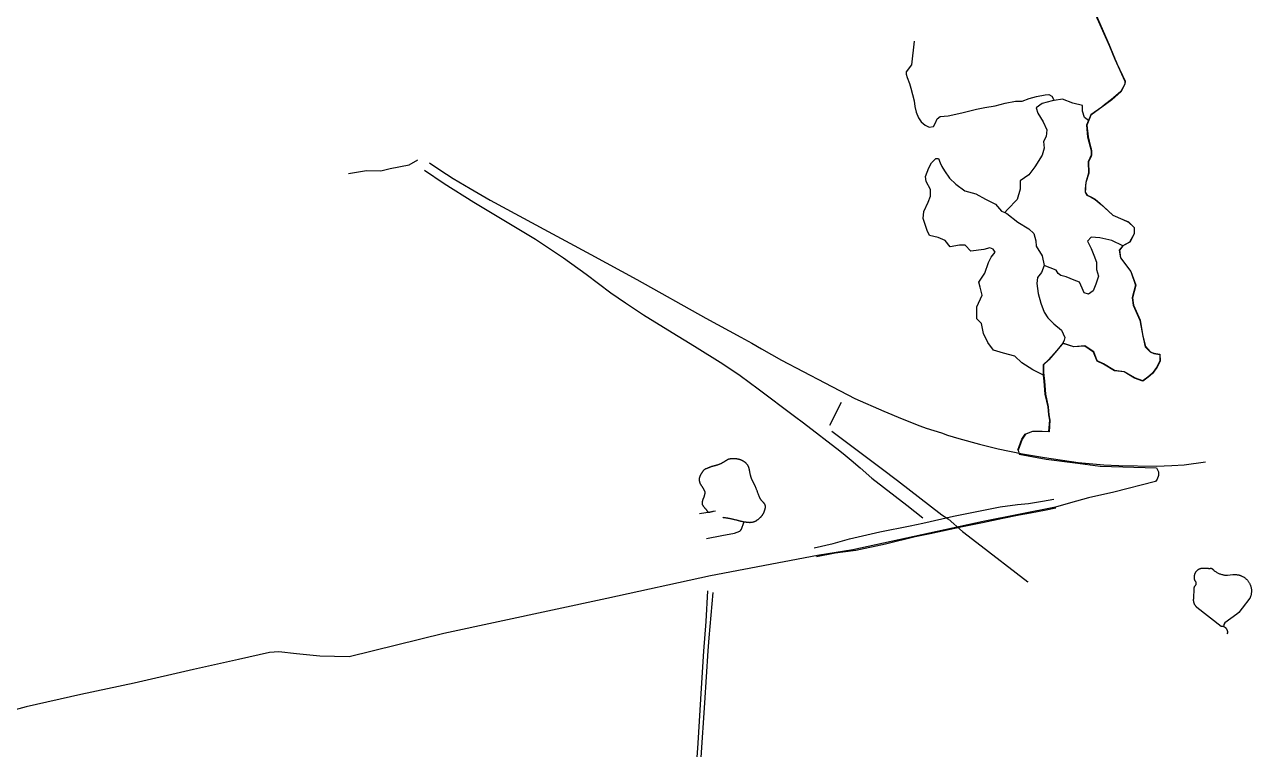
# Model space of a CAD drawing. Header units: inches. Extents: x 327545 to 344127, y 4677187 to 4689491.
# Drawn here: x 334894 to 337039, y 4680239 to 4681506 of the extents above; entities that cross this region are included whole.
import ezdxf

# ---------------------------------------------------------------- set-up
doc = ezdxf.new("R2010")
doc.units = ezdxf.units.IN
doc.header["$MEASUREMENT"] = 0
doc.layers.add('Trails', color=7, linetype='Continuous')

msp = doc.modelspace()

# ---------------------------------------------------------------- linework, layer by layer
at = {"layer": 'Trails'}
for p, q in [((336753.4896, 4681338.6987), (336753.4755, 4681338.7091)), ((336301.5093, 4680806.1896), (336321.8691, 4680846.4725))]:
    msp.add_line(p, q, dxfattribs=at)
for points in [[(336707.4339, 4681655.938), (336709.9837, 4681648.9988), (336790.3999, 4681468.4446), (336799.5763, 4681445.4655)], [(336761.0215, 4681535.8572), (336790.0728, 4681470.5579), (336797.2254, 4681452.3228), (336798.9187, 4681447.9572), (336799.9153, 4681446.0575), (336802.0673, 4681441.4484), (336803.4431, 4681438.3263), (336817.5663, 4681407.4131), (336817.4472, 4681402.095), (336810.5813, 4681389.0775), (336794.3067, 4681374.8111), (336776.798, 4681361.6408), (336757.8465, 4681347.9342), (336750.6074, 4681330.4399), (336753.0447, 4681309.9626), (336757.3839, 4681292.3281), (336758.1909, 4681288.7562), (336758.9714, 4681284.9727), (336759.0508, 4681281.0568), (336758.8391, 4681277.9744), (336757.5824, 4681274.72), (336753.7182, 4681266.2322), (336754.0153, 4681246.2306), (336749.0265, 4681230.1254), (336748.5503, 4681223.6061), (336748.1799, 4681218.8965), (336748.1402, 4681213.2714), (336751.1167, 4681208.284), (336757.9841, 4681205.1018), (336765.562, 4681201.1392), (336774.2356, 4681193.3493), (336780.048, 4681188.1613), (336796.3738, 4681173.3854), (336813.4884, 4681165.7543), (336823.5598, 4681161.1616), (336833.5611, 4681151.716), (336833.6008, 4681140.6961), (336825.7056, 4681125.8714), (336813.9708, 4681119.4987), (336807.6265, 4681111.8337), (336809.8418, 4681098.5866), (336827.9393, 4681074.917), (336836.1943, 4681050.6282), (336830.5432, 4681028.6166), (336832.6066, 4681015.7825), (336844.0048, 4680989.8744), (336848.7515, 4680961.8391), (336853.0483, 4680943.4876), (336861.6208, 4680934.3859), (336867.9073, 4680931.8035), (336878.6177, 4680930.1737), (336878.9352, 4680918.0028), (336872.8815, 4680906.6363), (336865.5578, 4680896.18), (336857.8531, 4680889.7665), (336848.4551, 4680883.1836), (336834.1041, 4680888.3271), (336815.9642, 4680899.0586), (336799.0944, 4680901.1965), (336779.7692, 4680912.9017), (336768.7201, 4680918.0663), (336762.6665, 4680933.7085), (336747.3841, 4680944.3766), (336727.9385, 4680942.7586), (336709.1425, 4680948.6853), (336698.1879, 4680936.6663), (336684.2716, 4680920.1103), (336674.8312, 4680911.5377), (336674.7466, 4680897.8852), (336676.5246, 4680883.2167), (336678.2601, 4680860.2753), (336683.4399, 4680838.2704), (336684.5229, 4680824.1092), (336686.211, 4680814.9446), (336684.7804, 4680794.4117), (336671.6438, 4680795.261), (336655.8481, 4680794.9435), (336643.477, 4680790.1858), (336637.8149, 4680781.5075), (336630.8299, 4680762.3516), (336632.5788, 4680755.6352), (336679.6752, 4680746.7966), (336730.4293, 4680740.2185), (336774.1717, 4680734.709), (336872.7778, 4680731.6131), (336875.8734, 4680724.5487), (336875.8734, 4680717.9606), (336873.741, 4680711.7878), (336870.7934, 4680707.7212), (336797.8792, 4680688.8736), (336753.7194, 4680679.2015), (336722.4985, 4680670.0998), (336696.2518, 4680662.6915), (336569.7357, 4680637.4925), (336341.5453, 4680588.2614), (336279.9502, 4680578.2072), (336092.9512, 4680542.5589), (335911.7244, 4680502.9309), (335627.0322, 4680441.812), (335461.4027, 4680401.3307), (335410.0999, 4680402.2038), (335369.1423, 4680406.5694), (335338.2654, 4680409.9032), (335322.311, 4680408.8713), (335267.7802, 4680396.6475), (335189.4899, 4680378.9204), (335085.4555, 4680355.2137), (334992.6395, 4680335.2112), (334897.0718, 4680313.727), (334851.6692, 4680301.8736)], [(336449.067, 4681477.3405), (336444.2533, 4681435.9421), (336434.8486, 4681423.5719)], [(336799.5763, 4681445.4655), (336816.9416, 4681407.3764), (336816.9416, 4681402.1988), (336810.0352, 4681389.2547), (336794.0641, 4681375.0163), (336781.6653, 4681365.9353), (336776.798, 4681361.6408), (336757.5776, 4681348.4093), (336753.4755, 4681338.7091)], [(336434.8486, 4681423.5719), (336434.8486, 4681419.366), (336436.8285, 4681413.6757), (336440.7884, 4681403.2847), (336443.0158, 4681394.873), (336446.2332, 4681383.7398), (336448.7082, 4681372.8539), (336449.9456, 4681363.2052), (336452.668, 4681352.8142), (336456.3804, 4681343.1654), (336461.3302, 4681336.4855), (336468.2601, 4681330.3004), (336475.4373, 4681327.0841), (336482.6146, 4681328.0737), (336486.0795, 4681334.2589), (336489.0494, 4681341.1862), (336494.2467, 4681345.3921), (336508.6013, 4681346.6291), (336532.3605, 4681351.8246), (336557.8522, 4681358.2571), (336572.7017, 4681360.9785), (336590.2736, 4681363.9474), (336608.0931, 4681368.8955), (336625.9125, 4681372.1117), (336637.5447, 4681372.1117), (336650.1667, 4681377.0598), (336662.7888, 4681380.5235), (336677.8859, 4681383.4924), (336684.0731, 4681383.9872), (336689.518, 4681381.2657), (336692.7354, 4681376.0702), (336693.9194, 4681373.4211)], [(336693.9194, 4681373.4211), (336689.9455, 4681372.7591), (336672.6794, 4681368.0129), (336662.3198, 4681360.678), (336665.3413, 4681351.6171), (336674.406, 4681336.0843), (336680.8808, 4681322.2773), (336679.5858, 4681310.6277), (336674.8377, 4681301.5669), (336676.1326, 4681289.9172), (336672.6794, 4681277.8361), (336660.1615, 4681257.5571), (336649.3702, 4681243.7501), (336634.2624, 4681232.9634), (336634.2624, 4681218.725), (336629.0826, 4681200.6033), (336612.2482, 4681182.9131), (336607.3871, 4681177.5142)], [(336753.4755, 4681338.7091), (336746.4918, 4681343.8507), (336743.4702, 4681355.0689), (336743.0386, 4681364.5612), (336726.2042, 4681368.8758), (336708.0749, 4681375.7794), (336693.9194, 4681373.4211)], [(336753.4755, 4681338.7091), (336750.0357, 4681330.5751), (336752.1939, 4681309.8646), (336756.4266, 4681292.5234), (336758.44, 4681284.6891), (336758.2019, 4681277.8628), (336753.2417, 4681266.2753), (336753.4888, 4681246.4388), (336748.7407, 4681230.043), (336747.8774, 4681219.2563), (336747.8774, 4681213.2158), (336750.8989, 4681208.0382), (336758.1457, 4681204.6793), (336765.263, 4681200.5253), (336775.7406, 4681191.4501), (336796.2224, 4681173.0893), (336813.4884, 4681165.7543), (336823.4164, 4681161.0082), (336833.3444, 4681151.5159), (336833.3444, 4681140.7292), (336825.5747, 4681126.0593), (336813.9201, 4681119.5872)], [(336674.9263, 4680893.7628), (336656.4309, 4680902.7755), (336637.4038, 4680914.7876), (336624.8859, 4680926.7997), (336605.3579, 4680931.8047), (336587.8328, 4680937.3102), (336577.8185, 4680950.8238), (336570.3078, 4680966.3394), (336566.8028, 4680983.857), (336558.2906, 4680991.865), (336558.2906, 4681000.8741), (336558.2906, 4681012.8861), (336567.8042, 4681033.4068), (336564.2992, 4681047.4209), (336561.7957, 4681055.9294), (336572.3107, 4681071.9455), (336578.82, 4681090.4641), (336583.8271, 4681099.9737), (336590.3364, 4681108.4822), (336586.8315, 4681113.4872), (336581.3236, 4681115.9898), (336570.8085, 4681112.9867), (336547.7756, 4681109.9837), (336538.262, 4681120.4943), (336528.2477, 4681120.4943), (336511.7241, 4681117.9918), (336503.2119, 4681129.0028), (336491.1947, 4681134.0078), (336475.6725, 4681137.5114), (336471.6668, 4681146.0199), (336464.6567, 4681167.041), (336465.6582, 4681179.5536), (336473.1689, 4681196.0702), (336477.6754, 4681206.5808), (336477.6754, 4681218.0923), (336469.6639, 4681232.1064), (336468.6625, 4681240.615), (336474.6711, 4681255.6301), (336479.1775, 4681264.6391), (336486.6883, 4681272.1466), (336491.6954, 4681272.1466), (336494.199, 4681264.6391), (336497.2033, 4681258.1325), (336501.7097, 4681250.625), (336510.7226, 4681237.6119), (336521.7384, 4681227.1014), (336537.7613, 4681215.5898), (336556.7885, 4681210.5848), (336573.8128, 4681201.0752), (336590.8372, 4681192.5667), (336601.3522, 4681180.0541), (336607.3871, 4681177.5142)], [(335460.2261, 4681246.1268), (335491.6681, 4681251.4375), (335516.557, 4681250.4005), (335533.1495, 4681254.5486), (335566.3346, 4681260.7708), (335581.4365, 4681269.6866)], [(335593.0089, 4681251.7805), (335627.2866, 4681228.1571), (335679.5058, 4681195.6931), (335786.821, 4681130.923), (335835.9807, 4681098.8025), (335875.7741, 4681069.857), (335918.9542, 4681037.5646), (335944.6188, 4681019.6919), (335976.1027, 4680998.6469), (336018.1858, 4680972.5484), (336064.8441, 4680944.3543), (336114.4695, 4680913.4245), (336144.6558, 4680892.7605), (336176.3821, 4680869.6094), (336239.8055, 4680821.8614), (336255.5914, 4680810.1027), (336318.861, 4680761.0266), (336328.3331, 4680753.7241), (336338.7841, 4680745.1516), (336354.6592, 4680731.4461), (336375.138, 4680713.4544), (336435.9922, 4680666.0939), (336464.1876, 4680644.3594)], [(335601.5417, 4681264.6966), (335619.8871, 4681252.2516), (335643.1043, 4681237.3026), (335672.7377, 4681219.4432), (335707.9274, 4681199.401), (335808.9984, 4681144.6321), (335839.7563, 4681128.2279), (335883.7433, 4681104.5477), (335964.3547, 4681060.7148), (336085.0078, 4680993.0723), (336146.2772, 4680960.1684), (336165.0812, 4680949.6162), (336182.1548, 4680939.4316), (336216.8941, 4680919.716), (336292.9038, 4680879.9504), (336345.4567, 4680852.8986)], [(336607.3871, 4681177.5142), (336610.8658, 4681176.0501), (336629.893, 4681161.035), (336649.421, 4681149.0229), (336657.9331, 4681141.0149), (336661.4381, 4681128.0018), (336661.9388, 4681118.9928), (336672.9546, 4681101.9757), (336675.9588, 4681084.9586)], [(336813.9201, 4681119.5872), (336794.47, 4681128.9029), (336773.6359, 4681133.5327), (336758.5891, 4681134.6901), (336751.6444, 4681127.7454), (336758.5891, 4681115.0135), (336763.2189, 4681103.439), (336767.8487, 4681090.707), (336767.8487, 4681077.9751), (336771.321, 4681066.4006), (336766.6912, 4681052.5112), (336762.0614, 4681040.9367), (336753.9593, 4681035.1494), (336745.8571, 4681037.4643), (336742.3848, 4681045.5665), (336737.755, 4681055.9835), (336728.4954, 4681059.4559), (336714.606, 4681065.2431), (336705.3464, 4681067.558), (336700.7166, 4681071.0304), (336697.2442, 4681076.8176), (336675.9588, 4681084.9586)], [(336813.9201, 4681119.5872), (336807.4453, 4681111.8208), (336809.554, 4681098.4668), (336827.6834, 4681074.736), (336835.8848, 4681050.5738), (336830.2733, 4681028.569), (336831.9999, 4681015.6249), (336843.6545, 4680989.7368), (336848.4027, 4680961.6914), (336852.7192, 4680943.1383), (336861.3522, 4680934.0775), (336867.827, 4680931.4886), (336878.1867, 4680929.7628), (336878.6183, 4680918.1132), (336872.5752, 4680906.895), (336865.2371, 4680896.5398), (336857.4674, 4680890.0677), (336848.4027, 4680883.5957), (336834.1582, 4680888.7733), (336816.0288, 4680899.56), (336799.1944, 4680901.7174), (336779.7701, 4680913.367), (336768.9788, 4680918.5446), (336762.9357, 4680934.0775), (336747.3962, 4680944.8642), (336727.9719, 4680943.1383), (336708.9792, 4680949.1789)], [(336675.9588, 4681084.9586), (336671.4524, 4681072.9465), (336664.4424, 4681064.438), (336663.441, 4681053.9274), (336665.4438, 4681036.4098), (336670.451, 4681019.3927), (336675.9588, 4681003.3766), (336682.4682, 4680993.8671), (336692.9832, 4680983.3565), (336706.5025, 4680971.8449), (336712.5111, 4680959.3323), (336711.009, 4680954.8278), (336708.9792, 4680949.1789)], [(336708.9792, 4680949.1789), (336698.1879, 4680936.6663), (336683.9434, 4680920.2705), (336674.4471, 4680911.6411), (336674.4471, 4680897.8341), (336674.9263, 4680893.7628)], [(336629.9718, 4680762.5699), (336637.2113, 4680781.5654), (336642.9425, 4680790.6109), (336656.0986, 4680795.4047), (336672.6616, 4680795.6693), (336684.462, 4680794.9549), (336686.0598, 4680814.9099), (336684.375, 4680824.0531), (336683.0801, 4680838.2916), (336677.9003, 4680860.2964), (336676.1736, 4680883.1642), (336674.9263, 4680893.7628)], [(336345.4567, 4680852.8986), (336396.151, 4680830.3031), (336427.9011, 4680816.9152), (336459.0076, 4680805.0848), (336470.0978, 4680800.8241), (336496.6843, 4680792.4377), (336507.0072, 4680788.8516), (336526.7518, 4680782.7993), (336562.9667, 4680772.8113), (336595.8192, 4680764.6431), (336638.0755, 4680755.8448), (336676.488, 4680749.5515), (336735.8241, 4680741.0985), (336780.1948, 4680736.9313), (336806.468, 4680735.4629), (336872.2832, 4680734.5269), (336899.4295, 4680735.4001), (336920.9402, 4680736.9876), (336958.1502, 4680741.7839)], [(336304.9617, 4680795.901), (336391.3353, 4680731.2398), (336419.7375, 4680709.1637), (336497.0359, 4680649.279), (336508.4039, 4680642.2339)], [(336114.7301, 4680645.1295), (336115.3513, 4680644.9965), (336116.0432, 4680644.8715), (336116.8112, 4680644.7524), (336117.6479, 4680644.6363), (336118.5432, 4680644.5203), (336119.4869, 4680644.4012), (336120.4685, 4680644.276), (336121.4779, 4680644.1417), (336122.5048, 4680643.9952), (336123.5389, 4680643.8335), (336124.5725, 4680643.6542), (336125.608, 4680643.4574), (336126.6504, 4680643.2439), (336127.7045, 4680643.0145), (336128.7754, 4680642.7698), (336129.868, 4680642.5107), (336130.9871, 4680642.2379), (336132.1378, 4680641.9521), (336133.3222, 4680641.6547), (336134.5309, 4680641.349), (336135.7518, 4680641.0387), (336136.9727, 4680640.7276), (336138.1814, 4680640.4196), (336139.3658, 4680640.1184), (336140.5137, 4680639.8279), (336141.6129, 4680639.5518), (336142.6543, 4680639.2931), (336143.641, 4680639.0515), (336144.5789, 4680638.8259), (336145.4743, 4680638.6151), (336146.3332, 4680638.418), (336147.1617, 4680638.2335), (336147.9658, 4680638.0603), (336148.7517, 4680637.8975), (336149.5243, 4680637.7438), (336150.2849, 4680637.5989), (336151.0332, 4680637.4624), (336151.7694, 4680637.3339), (336152.4934, 4680637.2129), (336153.2053, 4680637.0992), (336153.905, 4680636.9923), (336154.5925, 4680636.8919), (336155.2679, 4680636.7977), (336155.932, 4680636.71), (336156.5854, 4680636.6291), (336157.2289, 4680636.5554), (336157.8633, 4680636.4893), (336158.4894, 4680636.4312), (336159.1078, 4680636.3815), (336159.7194, 4680636.3405), (336160.3252, 4680636.3088), (336160.9276, 4680636.2878), (336161.5292, 4680636.2789), (336162.1328, 4680636.2837), (336162.7409, 4680636.3037), (336163.3562, 4680636.3405), (336163.9814, 4680636.3955), (336164.6192, 4680636.4702), (336165.2709, 4680636.5659), (336165.9328, 4680636.6821), (336166.6001, 4680636.8181), (336167.2678, 4680636.973), (336167.9309, 4680637.1462), (336168.5845, 4680637.3369), (336169.2237, 4680637.5443), (336169.8434, 4680637.7677), (336170.4402, 4680638.0064), (336171.0156, 4680638.2599), (336171.5728, 4680638.5278), (336172.1148, 4680638.8098), (336172.6447, 4680639.1055), (336173.1654, 4680639.4144), (336173.68, 4680639.7363), (336174.1916, 4680640.0708), (336174.7026, 4680640.4175), (336175.2137, 4680640.7768), (336175.7248, 4680641.149), (336176.2358, 4680641.5345), (336176.7469, 4680641.9337), (336177.258, 4680642.347), (336177.769, 4680642.7747), (336178.2801, 4680643.2172), (336178.7907, 4680643.6744), (336179.2987, 4680644.1442), (336179.8013, 4680644.6239), (336180.296, 4680645.1107), (336180.78, 4680645.6022), (336181.2507, 4680646.0955), (336181.7054, 4680646.5881), (336182.1415, 4680647.0773), (336182.557, 4680647.5611), (336182.9522, 4680648.0407), (336183.3285, 4680648.5181), (336183.6869, 4680648.9951), (336184.0286, 4680649.4736), (336184.3547, 4680649.9556), (336184.6663, 4680650.4428), (336184.9646, 4680650.9373), (336185.2507, 4680651.4406), (336185.5254, 4680651.953), (336185.7894, 4680652.4745), (336186.0435, 4680653.0052), (336186.2885, 4680653.545), (336186.5252, 4680654.0939), (336186.7542, 4680654.6519), (336186.9764, 4680655.219), (336187.1922, 4680655.7947), (336187.4008, 4680656.3756), (336187.601, 4680656.9581), (336187.7917, 4680657.5383), (336187.9717, 4680658.1124), (336188.14, 4680658.6767), (336188.2953, 4680659.2272), (336188.4366, 4680659.7603), (336188.5628, 4680660.273), (336188.6739, 4680660.7663), (336188.7697, 4680661.2422), (336188.8503, 4680661.7024), (336188.9157, 4680662.149), (336188.9659, 4680662.5838), (336189.0009, 4680663.0087), (336189.0207, 4680663.4257), (336189.0252, 4680663.8362), (336189.0141, 4680664.2407), (336188.987, 4680664.639), (336188.9436, 4680665.0313), (336188.8835, 4680665.4175), (336188.8062, 4680665.7977), (336188.7115, 4680666.1717), (336188.5989, 4680666.5397), (336188.468, 4680666.9017), (336188.3185, 4680667.2584), (336188.15, 4680667.6105), (336187.962, 4680667.9588), (336187.7544, 4680668.3041), (336187.5265, 4680668.6471), (336187.2781, 4680668.9886), (336187.0089, 4680669.3293), (336186.7187, 4680669.6702), (336186.4091, 4680670.013), (336186.082, 4680670.3596), (336185.7393, 4680670.7119), (336185.3829, 4680671.0718), (336185.0148, 4680671.4413), (336184.6367, 4680671.8221), (336184.2507, 4680672.2162), (336183.8589, 4680672.6247), (336183.4648, 4680673.0454), (336183.0723, 4680673.4752), (336182.685, 4680673.9111), (336182.3069, 4680674.35), (336181.9418, 4680674.7889), (336181.5933, 4680675.2248), (336181.2654, 4680675.6546), (336180.9606, 4680676.0767), (336180.6763, 4680676.4949), (336180.4087, 4680676.9147), (336180.154, 4680677.3413), (336179.9085, 4680677.7801), (336179.6683, 4680678.2364), (336179.4296, 4680678.7155), (336179.1887, 4680679.2227), (336178.9422, 4680679.7627), (336178.6888, 4680680.3372), (336178.4278, 4680680.9475), (336178.1584, 4680681.5947), (336177.88, 4680682.2798), (336177.5916, 4680683.0042), (336177.2926, 4680683.7688), (336176.9822, 4680684.5749), (336176.6601, 4680685.4218), (336176.3281, 4680686.3026), (336175.9886, 4680687.2085), (336175.6437, 4680688.1308), (336175.2957, 4680689.0606), (336174.947, 4680689.9894), (336174.5999, 4680690.9082), (336174.2565, 4680691.8084), (336173.9188, 4680692.6828), (336173.5872, 4680693.5306), (336173.2617, 4680694.3526), (336172.9423, 4680695.1494), (336172.629, 4680695.922), (336172.3217, 4680696.6709), (336172.0206, 4680697.3971), (336171.7255, 4680698.1012), (336171.4362, 4680698.7843), (336171.1515, 4680699.4484), (336170.8699, 4680700.0958), (336170.5898, 4680700.7287), (336170.3096, 4680701.3494), (336170.028, 4680701.9603), (336169.7433, 4680702.5635), (336169.454, 4680703.1615), (336169.1592, 4680703.7559), (336168.8598, 4680704.347), (336168.5574, 4680704.9342), (336168.2534, 4680705.5172), (336167.9495, 4680706.0957), (336167.647, 4680706.6693), (336167.3476, 4680707.2375), (336167.0528, 4680707.8), (336166.7638, 4680708.3569), (336166.4809, 4680708.91), (336166.2041, 4680709.4615), (336165.9333, 4680710.0139), (336165.6687, 4680710.5692), (336165.4101, 4680711.1299), (336165.1576, 4680711.6982), (336164.9112, 4680712.2764), (336164.6709, 4680712.8665), (336164.4371, 4680713.4695), (336164.2102, 4680714.0862), (336163.9905, 4680714.7173), (336163.7783, 4680715.3636), (336163.5742, 4680716.0259), (336163.3784, 4680716.705), (336163.1914, 4680717.4015), (336163.0134, 4680718.1152), (336162.8441, 4680718.8419), (336162.6832, 4680719.5762), (336162.5303, 4680720.3127), (336162.385, 4680721.0462), (336162.2469, 4680721.7714), (336162.1156, 4680722.4829), (336161.9908, 4680723.1753), (336161.8719, 4680723.845), (336161.7576, 4680724.4941), (336161.6463, 4680725.1265), (336161.5365, 4680725.746), (336161.4267, 4680726.3563), (336161.3154, 4680726.9614), (336161.2011, 4680727.5649), (336161.0822, 4680728.1707), (336160.9572, 4680728.7814), (336160.8246, 4680729.3952), (336160.6829, 4680730.009), (336160.5306, 4680730.6197), (336160.3661, 4680731.2244), (336160.1878, 4680731.8199), (336159.9944, 4680732.4033), (336159.7843, 4680732.9714), (336159.5559, 4680733.5223), (336159.3082, 4680734.0581), (336159.0399, 4680734.5816), (336158.75, 4680735.0961), (336158.4372, 4680735.6044), (336158.1005, 4680736.1097), (336157.7387, 4680736.6151), (336157.3506, 4680737.1234), (336156.9359, 4680737.6367), (336156.4968, 4680738.1523), (336156.0364, 4680738.6663), (336155.5578, 4680739.1751), (336155.064, 4680739.6747), (336154.558, 4680740.1614), (336154.0429, 4680740.6313), (336153.5217, 4680741.0808), (336152.9966, 4680741.5068), (336152.4671, 4680741.9099), (336151.9314, 4680742.2918), (336151.3881, 4680742.654), (336150.8357, 4680742.9979), (336150.2727, 4680743.325), (336149.6975, 4680743.637), (336149.1086, 4680743.9352), (336148.5055, 4680744.221), (336147.8918, 4680744.4943), (336147.2719, 4680744.7546), (336146.6506, 4680745.0016), (336146.0323, 4680745.235), (336145.4216, 4680745.4542), (336144.8231, 4680745.6591), (336144.2413, 4680745.8491), (336143.6791, 4680746.024), (336143.1329, 4680746.1846), (336142.5974, 4680746.3314), (336142.0672, 4680746.4654), (336141.537, 4680746.5871), (336141.0015, 4680746.6975), (336140.4553, 4680746.7972), (336139.8931, 4680746.8871), (336139.3111, 4680746.9677), (336138.7108, 4680747.0396), (336138.0953, 4680747.1032), (336137.4676, 4680747.1587), (336136.8308, 4680747.2067), (336136.1879, 4680747.2474), (336135.5419, 4680747.2813), (336134.896, 4680747.3087), (336134.2531, 4680747.33), (336133.6163, 4680747.3452), (336132.9886, 4680747.3543), (336132.3731, 4680747.3574), (336131.7728, 4680747.3543), (336131.1908, 4680747.3452), (336130.63, 4680747.33), (336130.0936, 4680747.3087), (336129.5833, 4680747.2813), (336129.0963, 4680747.2474), (336128.6283, 4680747.2067), (336128.1751, 4680747.1587), (336127.7325, 4680747.1032), (336127.2964, 4680747.0396), (336126.8626, 4680746.9677), (336126.4269, 4680746.8871), (336125.9858, 4680746.797), (336125.5391, 4680746.6955), (336125.087, 4680746.5803), (336124.63, 4680746.4491), (336124.1685, 4680746.2998), (336123.7027, 4680746.1298), (336123.2331, 4680745.9371), (336122.7602, 4680745.7193), (336122.284, 4680745.4751), (336121.8044, 4680745.2074), (336121.3211, 4680744.9199), (336120.8335, 4680744.6164), (336120.3414, 4680744.3008), (336119.8443, 4680743.9768), (336119.3419, 4680743.6483), (336118.8338, 4680743.3189), (336118.3199, 4680742.992), (336117.801, 4680742.6677), (336117.2784, 4680742.3456), (336116.753, 4680742.0255), (336116.2262, 4680741.7069), (336115.699, 4680741.3894), (336115.1725, 4680741.0727), (336114.6479, 4680740.7564), (336114.1254, 4680740.4402), (336113.6014, 4680740.1249), (336113.0714, 4680739.811), (336112.5306, 4680739.4994), (336111.9747, 4680739.1909), (336111.399, 4680738.8862), (336110.7989, 4680738.586), (336110.17, 4680738.2911), (336109.5089, 4680738.0023), (336108.8178, 4680737.7199), (336108.1, 4680737.4444), (336107.3591, 4680737.1761), (336106.5984, 4680736.9154), (336105.8213, 4680736.6627), (336105.0313, 4680736.4183), (336104.2318, 4680736.1827), (336103.4262, 4680735.9559), (336102.6175, 4680735.7367), (336101.8088, 4680735.5236), (336101.0032, 4680735.315), (336100.2036, 4680735.1095), (336099.4132, 4680734.9055), (336098.6349, 4680734.7015), (336097.8719, 4680734.496), (336097.1259, 4680734.2875), (336096.3944, 4680734.0748), (336095.6736, 4680733.8568), (336094.9596, 4680733.6323), (336094.2486, 4680733.4003), (336093.5369, 4680733.1595), (336092.8206, 4680732.9088), (336092.096, 4680732.647), (336091.3607, 4680732.3738), (336090.6185, 4680732.091), (336089.8749, 4680731.8015), (336089.135, 4680731.5077), (336088.4043, 4680731.2124), (336087.688, 4680730.9182), (336086.9915, 4680730.6279), (336086.3201, 4680730.344), (336085.6781, 4680730.0682), (336085.0662, 4680729.7981), (336084.484, 4680729.5303), (336083.931, 4680729.2614), (336083.407, 4680728.9879), (336082.9114, 4680728.7064), (336082.444, 4680728.4135), (336082.0044, 4680728.1058), (336081.5913, 4680727.78), (336081.2003, 4680727.4337), (336080.826, 4680727.0646), (336080.4631, 4680726.6705), (336080.1062, 4680726.2489), (336079.7502, 4680725.7977), (336079.3896, 4680725.3146), (336079.0191, 4680724.7972), (336078.6351, 4680724.2449), (336078.2408, 4680723.6629), (336077.8412, 4680723.0581), (336077.4413, 4680722.4374), (336077.0458, 4680721.8075), (336076.6599, 4680721.1754), (336076.2885, 4680720.5478), (336075.9364, 4680719.9316), (336075.6078, 4680719.3322), (336075.3027, 4680718.7491), (336075.0204, 4680718.1805), (336074.7602, 4680717.6245), (336074.5212, 4680717.0791), (336074.3028, 4680716.5424), (336074.1042, 4680716.0126), (336073.9246, 4680715.4877), (336073.7635, 4680714.9659), (336073.6209, 4680714.4461), (336073.4974, 4680713.9271), (336073.3933, 4680713.4076), (336073.3089, 4680712.8867), (336073.2447, 4680712.363), (336073.2011, 4680711.8356), (336073.1783, 4680711.3033), (336073.1768, 4680710.7652), (336073.1966, 4680710.2222), (336073.2376, 4680709.6754), (336073.3, 4680709.1259), (336073.3836, 4680708.5749), (336073.4886, 4680708.0235), (336073.6148, 4680707.4729), (336073.7624, 4680706.9242), (336073.931, 4680706.3785), (336074.1193, 4680705.8365), (336074.3259, 4680705.2992), (336074.5493, 4680704.7671), (336074.7878, 4680704.2411), (336075.0401, 4680703.722), (336075.3045, 4680703.2105), (336075.5795, 4680702.7073), (336075.8636, 4680702.2132), (336076.1545, 4680701.7286), (336076.4499, 4680701.2539), (336076.7477, 4680700.7895), (336077.0454, 4680700.3357), (336077.3409, 4680699.8929), (336077.6318, 4680699.4615), (336077.9158, 4680699.0419), (336078.1914, 4680698.6338), (336078.4593, 4680698.234), (336078.7212, 4680697.8388), (336078.9785, 4680697.4444), (336079.2328, 4680697.0469), (336079.4855, 4680696.6426), (336079.7383, 4680696.2276), (336079.9925, 4680695.7982), (336080.2493, 4680695.3519), (336080.5077, 4680694.8915), (336080.766, 4680694.4212), (336081.0228, 4680693.9452), (336081.2766, 4680693.4677), (336081.5258, 4680692.9929), (336081.7689, 4680692.5249), (336082.0044, 4680692.0679), (336082.2304, 4680691.6254), (336082.444, 4680691.1982), (336082.6415, 4680690.7861), (336082.8197, 4680690.3893), (336082.975, 4680690.0076), (336083.1041, 4680689.6412), (336083.2035, 4680689.2899), (336083.2699, 4680688.9539), (336083.3009, 4680688.6317), (336083.2993, 4680688.3163), (336083.2687, 4680687.9994), (336083.2131, 4680687.6726), (336083.1362, 4680687.3276), (336083.0417, 4680686.956), (336082.9336, 4680686.5494), (336082.8156, 4680686.0994), (336082.6908, 4680685.6008), (336082.5596, 4680685.0599), (336082.4215, 4680684.4864), (336082.2761, 4680683.8896), (336082.1232, 4680683.2792), (336081.9623, 4680682.6646), (336081.793, 4680682.0553), (336081.615, 4680681.4609), (336081.4282, 4680680.8886), (336081.2342, 4680680.3377), (336081.0349, 4680679.805), (336080.8322, 4680679.2876), (336080.6279, 4680678.7822), (336080.424, 4680678.2861), (336080.2224, 4680677.7959), (336080.025, 4680677.3089), (336079.8335, 4680676.8226), (336079.6493, 4680676.3378), (336079.4734, 4680675.856), (336079.3071, 4680675.3789), (336079.1513, 4680674.9078), (336079.0074, 4680674.4443), (336078.8764, 4680673.9899), (336078.7595, 4680673.5462), (336078.6575, 4680673.1141), (336078.5699, 4680672.6932), (336078.496, 4680672.282), (336078.435, 4680671.8797), (336078.3862, 4680671.4849), (336078.3488, 4680671.0966), (336078.3221, 4680670.7136), (336078.3052, 4680670.3348), (336078.2979, 4680669.9593), (336078.3017, 4680669.5868), (336078.3183, 4680669.2173), (336078.3498, 4680668.8508), (336078.3981, 4680668.4874), (336078.4649, 4680668.1271), (336078.5523, 4680667.7698), (336078.6622, 4680667.4155), (336078.7959, 4680667.0639), (336078.9532, 4680666.7135), (336079.1333, 4680666.3623), (336079.3355, 4680666.0085), (336079.5589, 4680665.6501), (336079.8029, 4680665.2853), (336080.0667, 4680664.912), (336080.3495, 4680664.5286), (336080.6502, 4680664.1338), (336080.966, 4680663.7303), (336081.2941, 4680663.3215), (336081.6312, 4680662.9107), (336081.9745, 4680662.5015), (336082.3208, 4680662.0973), (336082.667, 4680661.7014), (336083.0103, 4680661.3173), (336083.3477, 4680660.9475), (336083.6775, 4680660.5915), (336083.9982, 4680660.2476), (336084.3083, 4680659.9143), (336084.6061, 4680659.5902), (336084.8903, 4680659.2737), (336085.1593, 4680658.9633), (336085.4115, 4680658.6574), (336085.646, 4680658.355), (336085.8638, 4680658.0568), (336086.0663, 4680657.7639), (336086.2552, 4680657.4775), (336086.4319, 4680657.1987), (336086.5979, 4680656.9286), (336086.7549, 4680656.6684), (336086.9042, 4680656.4192), (336087.0473, 4680656.182), (336087.1856, 4680655.957), (336087.32, 4680655.7441), (336087.4517, 4680655.5434), (336087.582, 4680655.3549), (336087.7118, 4680655.1785), (336087.8424, 4680655.0143), (336087.975, 4680654.8622), (336088.1103, 4680654.7223), (336088.2487, 4680654.5946), (336088.3902, 4680654.4791), (336088.5347, 4680654.3757), (336088.6822, 4680654.2844)], [(336114.7301, 4680645.1295), (336115.3513, 4680644.9965), (336116.0432, 4680644.8715), (336116.8112, 4680644.7524), (336117.6479, 4680644.6363), (336118.5432, 4680644.5203), (336119.4869, 4680644.4012), (336120.4685, 4680644.276), (336121.4779, 4680644.1417), (336122.5048, 4680643.9952), (336123.5389, 4680643.8335), (336124.5725, 4680643.6542), (336125.608, 4680643.4574), (336126.6504, 4680643.2439), (336127.7045, 4680643.0145), (336128.7754, 4680642.7698), (336129.868, 4680642.5107), (336130.9871, 4680642.2379), (336132.1378, 4680641.9521), (336133.3222, 4680641.6547), (336134.5309, 4680641.349), (336135.7518, 4680641.0387), (336136.9727, 4680640.7276), (336138.1814, 4680640.4196), (336139.3658, 4680640.1184), (336140.5137, 4680639.8279), (336141.6129, 4680639.5518), (336142.6543, 4680639.2931), (336143.641, 4680639.0515), (336144.5789, 4680638.8259), (336145.4743, 4680638.6151), (336146.3332, 4680638.418), (336147.1617, 4680638.2335), (336147.9658, 4680638.0603), (336148.7517, 4680637.8975), (336149.5243, 4680637.7438), (336150.2849, 4680637.5989), (336151.0332, 4680637.4624), (336151.7694, 4680637.3339), (336152.4934, 4680637.2129), (336153.2053, 4680637.0992), (336153.905, 4680636.9923), (336154.5925, 4680636.8919), (336155.2679, 4680636.7977), (336155.932, 4680636.71), (336156.5854, 4680636.6291), (336157.2289, 4680636.5554), (336157.8633, 4680636.4893), (336158.4894, 4680636.4312), (336159.1078, 4680636.3815), (336159.7194, 4680636.3405), (336160.3252, 4680636.3088), (336160.9276, 4680636.2878), (336161.5292, 4680636.2789), (336162.1328, 4680636.2837), (336162.7409, 4680636.3037), (336163.3562, 4680636.3405), (336163.9814, 4680636.3955), (336164.6192, 4680636.4702), (336165.2709, 4680636.5659), (336165.9328, 4680636.6821), (336166.6001, 4680636.8181), (336167.2678, 4680636.973), (336167.9309, 4680637.1462), (336168.5845, 4680637.3369), (336169.2237, 4680637.5443), (336169.8434, 4680637.7677), (336170.4402, 4680638.0064), (336171.0156, 4680638.2599), (336171.5728, 4680638.5278), (336172.1148, 4680638.8098), (336172.6447, 4680639.1055), (336173.1654, 4680639.4144), (336173.68, 4680639.7363), (336174.1916, 4680640.0708), (336174.7026, 4680640.4175), (336175.2137, 4680640.7768), (336175.7248, 4680641.149), (336176.2358, 4680641.5345), (336176.7469, 4680641.9337), (336177.258, 4680642.347), (336177.769, 4680642.7747), (336178.2801, 4680643.2172), (336178.7907, 4680643.6744), (336179.2987, 4680644.1442), (336179.8013, 4680644.6239), (336180.296, 4680645.1107), (336180.78, 4680645.6022), (336181.2507, 4680646.0955), (336181.7054, 4680646.5881), (336182.1415, 4680647.0773), (336182.557, 4680647.5611), (336182.9522, 4680648.0407), (336183.3285, 4680648.5181), (336183.6869, 4680648.9951), (336184.0286, 4680649.4736), (336184.3547, 4680649.9556), (336184.6663, 4680650.4428), (336184.9646, 4680650.9373), (336185.2507, 4680651.4406), (336185.5254, 4680651.953), (336185.7894, 4680652.4745), (336186.0435, 4680653.0052), (336186.2885, 4680653.545), (336186.5252, 4680654.0939), (336186.7542, 4680654.6519), (336186.9764, 4680655.219), (336187.1922, 4680655.7947), (336187.4008, 4680656.3756), (336187.601, 4680656.9581), (336187.7917, 4680657.5383), (336187.9717, 4680658.1124), (336188.14, 4680658.6767), (336188.2953, 4680659.2272), (336188.4366, 4680659.7603), (336188.5628, 4680660.273), (336188.6739, 4680660.7663), (336188.7697, 4680661.2422), (336188.8503, 4680661.7024), (336188.9157, 4680662.149), (336188.9659, 4680662.5838), (336189.0009, 4680663.0087), (336189.0207, 4680663.4257), (336189.0252, 4680663.8362), (336189.0141, 4680664.2407), (336188.987, 4680664.639), (336188.9436, 4680665.0313), (336188.8835, 4680665.4175), (336188.8062, 4680665.7977), (336188.7115, 4680666.1717), (336188.5989, 4680666.5397), (336188.468, 4680666.9017), (336188.3185, 4680667.2584), (336188.15, 4680667.6105), (336187.962, 4680667.9588), (336187.7544, 4680668.3041), (336187.5265, 4680668.6471), (336187.2781, 4680668.9886), (336187.0089, 4680669.3293), (336186.7187, 4680669.6702), (336186.4091, 4680670.013), (336186.082, 4680670.3596), (336185.7393, 4680670.7119), (336185.3829, 4680671.0718), (336185.0148, 4680671.4413), (336184.6367, 4680671.8221), (336184.2507, 4680672.2162), (336183.8589, 4680672.6247), (336183.4648, 4680673.0454), (336183.0723, 4680673.4752), (336182.685, 4680673.9111), (336182.3069, 4680674.35), (336181.9418, 4680674.7889), (336181.5933, 4680675.2248), (336181.2654, 4680675.6546), (336180.9606, 4680676.0767), (336180.6763, 4680676.4949), (336180.4087, 4680676.9147), (336180.154, 4680677.3413), (336179.9085, 4680677.7801), (336179.6683, 4680678.2364), (336179.4296, 4680678.7155), (336179.1887, 4680679.2227), (336178.9422, 4680679.7627), (336178.6888, 4680680.3372), (336178.4278, 4680680.9475), (336178.1584, 4680681.5947), (336177.88, 4680682.2798), (336177.5916, 4680683.0042), (336177.2926, 4680683.7688), (336176.9822, 4680684.5749), (336176.6601, 4680685.4218), (336176.3281, 4680686.3026), (336175.9886, 4680687.2085), (336175.6437, 4680688.1308), (336175.2957, 4680689.0606), (336174.947, 4680689.9894), (336174.5999, 4680690.9082), (336174.2565, 4680691.8084), (336173.9188, 4680692.6828), (336173.5872, 4680693.5306), (336173.2617, 4680694.3526), (336172.9423, 4680695.1494), (336172.629, 4680695.922), (336172.3217, 4680696.6709), (336172.0206, 4680697.3971), (336171.7255, 4680698.1012), (336171.4362, 4680698.7843), (336171.1515, 4680699.4484), (336170.8699, 4680700.0958), (336170.5898, 4680700.7287), (336170.3096, 4680701.3494), (336170.028, 4680701.9603), (336169.7433, 4680702.5635), (336169.454, 4680703.1615), (336169.1592, 4680703.7559), (336168.8598, 4680704.347), (336168.5574, 4680704.9342), (336168.2534, 4680705.5172), (336167.9495, 4680706.0957), (336167.647, 4680706.6693), (336167.3476, 4680707.2375), (336167.0528, 4680707.8), (336166.7638, 4680708.3569), (336166.4809, 4680708.91), (336166.2041, 4680709.4615), (336165.9333, 4680710.0139), (336165.6687, 4680710.5692), (336165.4101, 4680711.1299), (336165.1576, 4680711.6982), (336164.9112, 4680712.2764), (336164.6709, 4680712.8665), (336164.4371, 4680713.4695), (336164.2102, 4680714.0862), (336163.9905, 4680714.7173), (336163.7783, 4680715.3636), (336163.5742, 4680716.0259), (336163.3784, 4680716.705), (336163.1914, 4680717.4015), (336163.0134, 4680718.1152), (336162.8441, 4680718.8419), (336162.6832, 4680719.5762), (336162.5303, 4680720.3127), (336162.385, 4680721.0462), (336162.2469, 4680721.7714), (336162.1156, 4680722.4829), (336161.9908, 4680723.1753), (336161.8719, 4680723.845), (336161.7576, 4680724.4941), (336161.6463, 4680725.1265), (336161.5365, 4680725.746), (336161.4267, 4680726.3563), (336161.3154, 4680726.9614), (336161.2011, 4680727.5649), (336161.0822, 4680728.1707), (336160.9572, 4680728.7814), (336160.8246, 4680729.3952), (336160.6829, 4680730.009), (336160.5306, 4680730.6197), (336160.3661, 4680731.2244), (336160.1878, 4680731.8199), (336159.9944, 4680732.4033), (336159.7843, 4680732.9714), (336159.5559, 4680733.5223), (336159.3082, 4680734.0581), (336159.0399, 4680734.5816), (336158.75, 4680735.0961), (336158.4372, 4680735.6044), (336158.1005, 4680736.1097), (336157.7387, 4680736.6151), (336157.3506, 4680737.1234), (336156.9359, 4680737.6367), (336156.4968, 4680738.1523), (336156.0364, 4680738.6663), (336155.5578, 4680739.1751), (336155.064, 4680739.6747), (336154.558, 4680740.1614), (336154.0429, 4680740.6313), (336153.5217, 4680741.0808), (336152.9966, 4680741.5068), (336152.4671, 4680741.9099), (336151.9314, 4680742.2918), (336151.3881, 4680742.654), (336150.8357, 4680742.9979), (336150.2727, 4680743.325), (336149.6975, 4680743.637), (336149.1086, 4680743.9352), (336148.5055, 4680744.221), (336147.8918, 4680744.4943), (336147.2719, 4680744.7546), (336146.6506, 4680745.0016), (336146.0323, 4680745.235), (336145.4216, 4680745.4542), (336144.8231, 4680745.6591), (336144.2413, 4680745.8491), (336143.6791, 4680746.024), (336143.1329, 4680746.1846), (336142.5974, 4680746.3314), (336142.0672, 4680746.4654), (336141.537, 4680746.5871), (336141.0015, 4680746.6975), (336140.4553, 4680746.7972), (336139.8931, 4680746.8871), (336139.3111, 4680746.9677), (336138.7108, 4680747.0396), (336138.0953, 4680747.1032), (336137.4676, 4680747.1587), (336136.8308, 4680747.2067), (336136.1879, 4680747.2474), (336135.5419, 4680747.2813), (336134.896, 4680747.3087), (336134.2531, 4680747.33), (336133.6163, 4680747.3452), (336132.9886, 4680747.3543), (336132.3731, 4680747.3574), (336131.7728, 4680747.3543), (336131.1908, 4680747.3452), (336130.63, 4680747.33), (336130.0936, 4680747.3087), (336129.5833, 4680747.2813), (336129.0963, 4680747.2474), (336128.6283, 4680747.2067), (336128.1751, 4680747.1587), (336127.7325, 4680747.1032), (336127.2964, 4680747.0396), (336126.8626, 4680746.9677), (336126.4269, 4680746.8871), (336125.9858, 4680746.797), (336125.5391, 4680746.6955), (336125.087, 4680746.5803), (336124.63, 4680746.4491), (336124.1685, 4680746.2998), (336123.7027, 4680746.1298), (336123.2331, 4680745.9371), (336122.7602, 4680745.7193), (336122.284, 4680745.4751), (336121.8044, 4680745.2074), (336121.3211, 4680744.9199), (336120.8335, 4680744.6164), (336120.3414, 4680744.3008), (336119.8443, 4680743.9768), (336119.3419, 4680743.6483), (336118.8338, 4680743.3189), (336118.3199, 4680742.992), (336117.801, 4680742.6677), (336117.2784, 4680742.3456), (336116.753, 4680742.0255), (336116.2262, 4680741.7069), (336115.699, 4680741.3894), (336115.1725, 4680741.0727), (336114.6479, 4680740.7564), (336114.1254, 4680740.4402), (336113.6014, 4680740.1249), (336113.0714, 4680739.811), (336112.5306, 4680739.4994), (336111.9747, 4680739.1909), (336111.399, 4680738.8862), (336110.7989, 4680738.586), (336110.17, 4680738.2911), (336109.5089, 4680738.0023), (336108.8178, 4680737.7199), (336108.1, 4680737.4444), (336107.3591, 4680737.1761), (336106.5984, 4680736.9154), (336105.8213, 4680736.6627), (336105.0313, 4680736.4183), (336104.2318, 4680736.1827), (336103.4262, 4680735.9559), (336102.6175, 4680735.7367), (336101.8088, 4680735.5236), (336101.0032, 4680735.315), (336100.2036, 4680735.1095), (336099.4132, 4680734.9055), (336098.6349, 4680734.7015), (336097.8719, 4680734.496), (336097.1259, 4680734.2875), (336096.3944, 4680734.0748), (336095.6736, 4680733.8568), (336094.9596, 4680733.6323), (336094.2486, 4680733.4003), (336093.5369, 4680733.1595), (336092.8206, 4680732.9088), (336092.096, 4680732.647), (336091.3607, 4680732.3738), (336090.6185, 4680732.091), (336089.8749, 4680731.8015), (336089.135, 4680731.5077), (336088.4043, 4680731.2124), (336087.688, 4680730.9182), (336086.9915, 4680730.6279), (336086.3201, 4680730.344), (336085.6781, 4680730.0682), (336085.0662, 4680729.7981), (336084.484, 4680729.5303), (336083.931, 4680729.2614), (336083.407, 4680728.9879), (336082.9114, 4680728.7064), (336082.444, 4680728.4135), (336082.0044, 4680728.1058), (336081.5913, 4680727.78), (336081.2003, 4680727.4337), (336080.826, 4680727.0646), (336080.4631, 4680726.6705), (336080.1062, 4680726.2489), (336079.7502, 4680725.7977), (336079.3896, 4680725.3146), (336079.0191, 4680724.7972), (336078.6351, 4680724.2449), (336078.2408, 4680723.6629), (336077.8412, 4680723.0581), (336077.4413, 4680722.4374), (336077.0458, 4680721.8075), (336076.6599, 4680721.1754), (336076.2885, 4680720.5478), (336075.9364, 4680719.9316), (336075.6078, 4680719.3322), (336075.3027, 4680718.7491), (336075.0204, 4680718.1805), (336074.7602, 4680717.6245), (336074.5212, 4680717.0791), (336074.3028, 4680716.5424), (336074.1042, 4680716.0126), (336073.9246, 4680715.4877), (336073.7635, 4680714.9659), (336073.6209, 4680714.4461), (336073.4974, 4680713.9271), (336073.3933, 4680713.4076), (336073.3089, 4680712.8867), (336073.2447, 4680712.363), (336073.2011, 4680711.8356), (336073.1783, 4680711.3033), (336073.1768, 4680710.7652), (336073.1966, 4680710.2222), (336073.2376, 4680709.6754), (336073.3, 4680709.1259), (336073.3836, 4680708.5749), (336073.4886, 4680708.0235), (336073.6148, 4680707.4729), (336073.7624, 4680706.9242), (336073.931, 4680706.3785), (336074.1193, 4680705.8365), (336074.3259, 4680705.2992), (336074.5493, 4680704.7671), (336074.7878, 4680704.2411), (336075.0401, 4680703.722), (336075.3045, 4680703.2105), (336075.5795, 4680702.7073), (336075.8636, 4680702.2132), (336076.1545, 4680701.7286), (336076.4499, 4680701.2539), (336076.7477, 4680700.7895), (336077.0454, 4680700.3357), (336077.3409, 4680699.8929), (336077.6318, 4680699.4615), (336077.9158, 4680699.0419), (336078.1914, 4680698.6338), (336078.4593, 4680698.234), (336078.7212, 4680697.8388), (336078.9785, 4680697.4444), (336079.2328, 4680697.0469), (336079.4855, 4680696.6426), (336079.7383, 4680696.2276), (336079.9925, 4680695.7982), (336080.2493, 4680695.3519), (336080.5077, 4680694.8915), (336080.766, 4680694.4212), (336081.0228, 4680693.9452), (336081.2766, 4680693.4677), (336081.5258, 4680692.9929), (336081.7689, 4680692.5249), (336082.0044, 4680692.0679), (336082.2304, 4680691.6254), (336082.444, 4680691.1982), (336082.6415, 4680690.7861), (336082.8197, 4680690.3893), (336082.975, 4680690.0076), (336083.1041, 4680689.6412), (336083.2035, 4680689.2899), (336083.2699, 4680688.9539), (336083.3009, 4680688.6317), (336083.2993, 4680688.3163), (336083.2687, 4680687.9994), (336083.2131, 4680687.6726), (336083.1362, 4680687.3276), (336083.0417, 4680686.956), (336082.9336, 4680686.5494), (336082.8156, 4680686.0994), (336082.6908, 4680685.6008), (336082.5596, 4680685.0599), (336082.4215, 4680684.4864), (336082.2761, 4680683.8896), (336082.1232, 4680683.2792), (336081.9623, 4680682.6646), (336081.793, 4680682.0553), (336081.615, 4680681.4609), (336081.4282, 4680680.8886), (336081.2342, 4680680.3377), (336081.0349, 4680679.805), (336080.8322, 4680679.2876), (336080.6279, 4680678.7822), (336080.424, 4680678.2861), (336080.2224, 4680677.7959), (336080.025, 4680677.3089), (336079.8335, 4680676.8226), (336079.6493, 4680676.3378), (336079.4734, 4680675.856), (336079.3071, 4680675.3789), (336079.1513, 4680674.9078), (336079.0074, 4680674.4443), (336078.8764, 4680673.9899), (336078.7595, 4680673.5462), (336078.6575, 4680673.1141), (336078.5699, 4680672.6932), (336078.496, 4680672.282), (336078.435, 4680671.8797), (336078.3862, 4680671.4849), (336078.3488, 4680671.0966), (336078.3221, 4680670.7136), (336078.3052, 4680670.3348), (336078.2979, 4680669.9593), (336078.3017, 4680669.5868), (336078.3183, 4680669.2173), (336078.3498, 4680668.8508), (336078.3981, 4680668.4874), (336078.4649, 4680668.1271), (336078.5523, 4680667.7698), (336078.6622, 4680667.4155), (336078.7959, 4680667.0639), (336078.9532, 4680666.7135), (336079.1333, 4680666.3623), (336079.3355, 4680666.0085), (336079.5589, 4680665.6501), (336079.8029, 4680665.2853), (336080.0667, 4680664.912), (336080.3495, 4680664.5286), (336080.6502, 4680664.1338), (336080.966, 4680663.7303), (336081.2941, 4680663.3215), (336081.6312, 4680662.9107), (336081.9745, 4680662.5015), (336082.3208, 4680662.0973), (336082.667, 4680661.7014), (336083.0103, 4680661.3173), (336083.3477, 4680660.9475), (336083.6775, 4680660.5915), (336083.9982, 4680660.2476), (336084.3083, 4680659.9143), (336084.6061, 4680659.5902), (336084.8903, 4680659.2737), (336085.1593, 4680658.9633), (336085.4115, 4680658.6574), (336085.646, 4680658.355), (336085.8638, 4680658.0568), (336086.0663, 4680657.7639), (336086.2552, 4680657.4775), (336086.4319, 4680657.1987), (336086.5979, 4680656.9286), (336086.7549, 4680656.6684), (336086.9042, 4680656.4192), (336087.0473, 4680656.182), (336087.1856, 4680655.957), (336087.32, 4680655.7441), (336087.4517, 4680655.5434), (336087.582, 4680655.3549), (336087.7118, 4680655.1785), (336087.8424, 4680655.0143), (336087.975, 4680654.8622), (336088.1103, 4680654.7223), (336088.2487, 4680654.5946), (336088.3902, 4680654.4791), (336088.5347, 4680654.3757), (336088.6822, 4680654.2844)], [(336274.3799, 4680591.7228), (336307.6404, 4680599.3129), (336336.1387, 4680607.5159), (336388.7287, 4680619.6174), (336441.7513, 4680630.3066), (336464.2557, 4680634.9347), (336517.6057, 4680647.1394), (336564.2938, 4680656.639), (336599.2983, 4680663.6241), (336629.355, 4680667.4771), (336648.9011, 4680669.4945), (336673.5405, 4680673.1656), (336693.3355, 4680676.9477)], [(336088.6822, 4680654.2844), (336087.5596, 4680653.7265), (336084.7418, 4680652.8533), (336081.0905, 4680652.139), (336077.479, 4680651.7024), (336073.4705, 4680651.2658)], [(336088.6822, 4680654.2844), (336087.5596, 4680653.7265), (336084.7418, 4680652.8533), (336081.0905, 4680652.139), (336077.479, 4680651.7024), (336073.4705, 4680651.2658)], [(336088.6822, 4680654.2844), (336088.8328, 4680654.2054), (336088.9865, 4680654.1385), (336089.1431, 4680654.0837), (336089.3028, 4680654.041), (336089.4651, 4680654.0097), (336089.6297, 4680653.9891), (336089.7962, 4680653.9783), (336089.9642, 4680653.9766), (336090.1333, 4680653.9834), (336090.3033, 4680653.9977), (336090.4735, 4680654.0188), (336090.6461, 4680654.0466), (336090.8315, 4680654.0827), (336091.0428, 4680654.1295), (336091.2929, 4680654.1891), (336091.5947, 4680654.264), (336091.9611, 4680654.3564), (336092.4051, 4680654.4685), (336092.9397, 4680654.6027), (336093.5716, 4680654.7597), (336094.2838, 4680654.9342), (336095.053, 4680655.1193), (336095.856, 4680655.3082), (336096.6697, 4680655.4941), (336097.4708, 4680655.6701), (336098.2362, 4680655.8294), (336101.6843, 4680656.3985)], [(336088.6822, 4680654.2844), (336088.8328, 4680654.2054), (336088.9865, 4680654.1385), (336089.1431, 4680654.0837), (336089.3028, 4680654.041), (336089.4651, 4680654.0097), (336089.6297, 4680653.9891), (336089.7962, 4680653.9783), (336089.9642, 4680653.9766), (336090.1333, 4680653.9834), (336090.3033, 4680653.9977), (336090.4735, 4680654.0188), (336090.6461, 4680654.0466), (336090.8315, 4680654.0827), (336091.0428, 4680654.1295), (336091.2929, 4680654.1891), (336091.5947, 4680654.264), (336091.9611, 4680654.3564), (336092.4051, 4680654.4685), (336092.9397, 4680654.6027), (336093.5716, 4680654.7597), (336094.2838, 4680654.9342), (336095.053, 4680655.1193), (336095.856, 4680655.3082), (336096.6697, 4680655.4941), (336097.4708, 4680655.6701), (336098.2362, 4680655.8294), (336101.6843, 4680656.3985)], [(336278.0877, 4680576.7557), (336310.7228, 4680582.7811), (336347.1163, 4680587.742), (336398.7102, 4680598.5767), (336450.8993, 4680611.3561), (336476.6963, 4680616.7933), (336533.3304, 4680629.0965), (336568.3349, 4680636.2403), (336603.8725, 4680643.3536), (336632.4475, 4680649.2274), (336652.2384, 4680652.8257), (336676.6542, 4680657.4076), (336696.4047, 4680661.5489)], [(336086.1903, 4680608.2173), (336112.8632, 4680613.0829), (336134.6689, 4680617.17), (336144.0141, 4680620.6732), (336145.5717, 4680622.0356), (336147.1292, 4680624.1765), (336151.0231, 4680636.0485), (336151.1547, 4680637.4214)], [(336086.1903, 4680608.2173), (336112.8632, 4680613.0829), (336134.6689, 4680617.17), (336144.0141, 4680620.6732), (336145.5717, 4680622.0356), (336147.1292, 4680624.1765), (336151.0231, 4680636.0485), (336151.1547, 4680637.4214)], [(336508.4039, 4680642.2339), (336533.565, 4680620.3714), (336558.5473, 4680601.1821), (336647.5797, 4680532.1257), (336647.8548, 4680533.2445)], [(336996.1182, 4680441.5765), (336997.1583, 4680443.0677), (336997.1734, 4680443.439), (336997.1756, 4680443.8107), (336997.165, 4680444.1823), (336997.1415, 4680444.5533), (336997.1051, 4680444.9232), (336997.056, 4680445.2916), (336996.9941, 4680445.6581), (336996.9195, 4680446.0223), (336996.8324, 4680446.3836), (336996.7329, 4680446.7417), (336996.6209, 4680447.0962), (336996.4968, 4680447.4466), (336996.3606, 4680447.7924), (336996.2125, 4680448.1333), (336996.0527, 4680448.4689), (336995.8813, 4680448.7988), (336995.6986, 4680449.1225), (336995.5049, 4680449.4397), (336995.3002, 4680449.75), (336995.0849, 4680450.053), (336994.8593, 4680450.3484), (336994.6235, 4680450.6357), (336994.378, 4680450.9148), (336994.1229, 4680451.1851), (336993.8586, 4680451.4465), (336993.5854, 4680451.6986), (336993.3037, 4680451.941), (336993.0137, 4680452.1735), (336992.7158, 4680452.3959), (336992.4104, 4680452.6078), (336992.0979, 4680452.809), (336991.7785, 4680452.9992), (336991.4528, 4680453.1783), (336991.1211, 4680453.346), (336990.7837, 4680453.502), (336990.4412, 4680453.6463), (336990.0938, 4680453.7787), (336989.7421, 4680453.8989), (336989.3864, 4680454.0069), (336989.0272, 4680454.1025), (336988.6649, 4680454.1856), (336988.3, 4680454.256), (336987.9328, 4680454.3139), (336987.5638, 4680454.3589), (336987.1935, 4680454.3911), (336985.5216, 4680454.3956), (336943.1648, 4680487.7335), (336942.7312, 4680488.1392), (336942.3116, 4680488.5594), (336941.9066, 4680488.9936), (336941.5165, 4680489.4413), (336941.1419, 4680489.9021), (336940.7831, 4680490.3753), (336940.4407, 4680490.8604), (336940.1149, 4680491.3569), (336939.8062, 4680491.8641), (336939.5149, 4680492.3816), (336939.2414, 4680492.9087), (336938.9859, 4680493.4447), (336938.7488, 4680493.9892), (336938.5304, 4680494.5413), (336938.3308, 4680495.1006), (336938.1504, 4680495.6664), (336937.9893, 4680496.2379), (336937.8477, 4680496.8146), (336937.7258, 4680497.3958), (336937.6237, 4680497.9807), (336937.5415, 4680498.5689), (336937.4794, 4680499.1594), (336937.4374, 4680499.7517), (336937.4156, 4680500.3452), (336937.4139, 4680500.939), (336937.4325, 4680501.5325), (336937.4712, 4680502.1251), (336937.53, 4680502.716), (336937.6088, 4680503.3045), (336937.7076, 4680503.8901), (336938.1119, 4680519.8447), (336938.1294, 4680520.1746), (336938.1583, 4680520.5038), (336938.1986, 4680520.8318), (336938.2501, 4680521.1582), (336938.3127, 4680521.4827), (336938.3865, 4680521.8048), (336938.4714, 4680522.1242), (336938.5672, 4680522.4404), (336938.6738, 4680522.7532), (336938.7911, 4680523.0621), (336938.919, 4680523.3668), (336939.0573, 4680523.667), (336939.2058, 4680523.9621), (336939.3645, 4680524.252), (336939.5329, 4680524.5363), (336939.7111, 4680524.8146), (336939.8988, 4680525.0866), (336940.0957, 4680525.352), (336940.3016, 4680525.6105), (336940.5163, 4680525.8617), (336940.7395, 4680526.1054), (336940.8603, 4680526.2374), (336940.9766, 4680526.3735), (336941.088, 4680526.5136), (336941.1945, 4680526.6575), (336941.2959, 4680526.805), (336941.3922, 4680526.9559), (336941.4832, 4680527.1101), (336941.5687, 4680527.2673), (336941.6488, 4680527.4274), (336941.7232, 4680527.5902), (336941.7919, 4680527.7555), (336941.8549, 4680527.9231), (336941.912, 4680528.0927), (336941.9631, 4680528.2643), (336942.0083, 4680528.4375), (336942.0475, 4680528.6121), (336942.0805, 4680528.7881), (336942.1074, 4680528.965), (336942.1282, 4680529.1428), (336942.1428, 4680529.3212), (336942.1511, 4680529.5001), (336942.1533, 4680529.6791), (336942.1492, 4680529.858), (336942.139, 4680530.0367), (336942.1225, 4680530.215), (336942.0999, 4680530.3925), (336942.071, 4680530.5692), (336942.0361, 4680530.7448), (336941.9951, 4680530.919), (336941.9481, 4680531.0917), (336941.8951, 4680531.2627), (336941.8362, 4680531.4318), (336941.7715, 4680531.5987), (336941.701, 4680531.7632), (336941.6249, 4680531.9252), (336941.5431, 4680532.0844), (336941.4559, 4680532.2408), (336941.3633, 4680532.394), (336941.2655, 4680532.5439), (336941.1624, 4680532.6903), (336941.0544, 4680532.833), (336940.9415, 4680532.9719), (336940.7227, 4680533.2681), (336940.5142, 4680533.5718), (336940.3163, 4680533.8824), (336940.1292, 4680534.1996), (336939.9532, 4680534.5231), (336939.7884, 4680534.8525), (336939.635, 4680535.1873), (336939.4933, 4680535.5273), (336939.3633, 4680535.8719), (336939.2453, 4680536.2208), (336939.1394, 4680536.5735), (336939.0457, 4680536.9297), (336938.9643, 4680537.2889), (336938.8954, 4680537.6507), (336938.8389, 4680538.0146), (336938.795, 4680538.3803), (336938.7637, 4680538.7473), (336938.7451, 4680539.1151), (336938.7392, 4680539.4833), (336938.7459, 4680539.8516), (336938.7653, 4680540.2194), (336938.7974, 4680540.5863), (336938.8421, 4680540.9518), (336938.8474, 4680541.4846), (336938.8711, 4680542.0169), (336938.9133, 4680542.548), (336938.974, 4680543.0774), (336939.053, 4680543.6043), (336939.1503, 4680544.1281), (336939.2657, 4680544.6483), (336939.3991, 4680545.1641), (336939.5503, 4680545.675), (336939.7192, 4680546.1803), (336939.9056, 4680546.6795), (336940.1091, 4680547.1719), (336940.3297, 4680547.6569), (336940.567, 4680548.1339), (336940.8207, 4680548.6024), (336941.0905, 4680549.0619), (336941.3761, 4680549.5116), (336941.6772, 4680549.9512), (336941.9934, 4680550.3801), (336942.3243, 4680550.7977), (336942.6695, 4680551.2036), (336943.0285, 4680551.5972), (336943.4011, 4680551.9781), (336943.7866, 4680552.3458), (336944.1847, 4680552.7), (336944.5948, 4680553.0401), (336945.0166, 4680553.3657), (336945.4493, 4680553.6765), (336945.8926, 4680553.9721), (336946.3459, 4680554.252), (336946.8087, 4680554.5161), (336947.2804, 4680554.7639), (336947.7603, 4680554.9952), (336948.2481, 4680555.2097), (336948.7429, 4680555.4071), (336949.2444, 4680555.5872), (336949.7518, 4680555.7498), (336950.2645, 4680555.8947), (336950.782, 4680556.0216), (336951.3035, 4680556.1305), (336951.8286, 4680556.2212), (336952.3564, 4680556.2936), (336952.8865, 4680556.3477), (336953.4181, 4680556.3833), (336953.9506, 4680556.4004), (336954.4834, 4680556.3989), (336962.3661, 4680555.995), (336962.819, 4680555.9268), (336963.2738, 4680555.8731), (336963.7302, 4680555.8341), (336964.1875, 4680555.8098), (336964.6455, 4680555.8002), (336965.1034, 4680555.8053), (336965.561, 4680555.8251), (336966.0177, 4680555.8597), (336966.4731, 4680555.9089), (336966.9266, 4680555.9727), (336967.3779, 4680556.051), (336967.5535, 4680556.0378), (336967.7286, 4680556.0186), (336967.9029, 4680555.9935), (336968.0762, 4680555.9625), (336968.2485, 4680555.9257), (336968.4193, 4680555.883), (336968.5887, 4680555.8346), (336968.7562, 4680555.7805), (336968.9219, 4680555.7207), (336969.0855, 4680555.6554), (336969.2467, 4680555.5846), (336969.4054, 4680555.5083), (336969.5615, 4680555.4267), (336969.7147, 4680555.3399), (336969.8649, 4680555.2479), (336970.0119, 4680555.1509), (336970.1555, 4680555.0489), (336970.2956, 4680554.9422), (336970.432, 4680554.8308), (336970.5645, 4680554.7148), (336970.693, 4680554.5944), (336970.8174, 4680554.4697), (336970.9375, 4680554.3409), (336971.0532, 4680554.2081), (336971.1642, 4680554.0714), (336971.2706, 4680553.9311), (336971.3722, 4680553.7872), (336971.4689, 4680553.64), (336971.5605, 4680553.4896), (336972.5604, 4680552.6259), (336973.59, 4680551.7977), (336974.6479, 4680551.0061), (336975.7329, 4680550.252), (336976.8437, 4680549.5364), (336977.9788, 4680548.8601), (336979.1369, 4680548.224), (336980.3166, 4680547.6288), (336981.5164, 4680547.0753), (336982.7348, 4680546.5642), (336983.9704, 4680546.096), (336985.2216, 4680545.6714), (336986.487, 4680545.2909), (336987.7648, 4680544.9549), (336989.0537, 4680544.6638), (336990.352, 4680544.4181), (336991.658, 4680544.2179), (336992.9703, 4680544.0637), (336994.2872, 4680543.9554), (336995.607, 4680543.8934), (336996.9282, 4680543.8776), (337006.2257, 4680544.8874), (337007.2319, 4680544.9857), (337008.2409, 4680545.0488), (337009.2515, 4680545.0767), (337010.2625, 4680545.0693), (337011.2726, 4680545.0267), (337012.2806, 4680544.9488), (337013.2853, 4680544.8359), (337014.2854, 4680544.688), (337015.2797, 4680544.5052), (337016.2671, 4680544.288), (337017.2463, 4680544.0364), (337018.2161, 4680543.7508), (337019.1754, 4680543.4315), (337020.1229, 4680543.079), (337021.0576, 4680542.6936), (337021.9782, 4680542.2759), (337022.8838, 4680541.8263), (337023.7731, 4680541.3455), (337024.6451, 4680540.8338), (337025.4987, 4680540.2921), (337026.3329, 4680539.721), (337027.1466, 4680539.1211), (337027.939, 4680538.4931), (337028.7089, 4680537.8379), (337029.4556, 4680537.1563), (337030.178, 4680536.449), (337030.8753, 4680535.717), (337031.5466, 4680534.9611), (337032.1912, 4680534.1822), (337032.8082, 4680533.3813), (337033.3969, 4680532.5594), (337033.9566, 4680531.7175), (337034.4866, 4680530.8565), (337034.9862, 4680529.9776), (337035.4548, 4680529.0818), (337035.8919, 4680528.1702), (337036.297, 4680527.2439), (337036.6695, 4680526.304), (337037.009, 4680525.3517), (337037.3151, 4680524.3882), (337037.5873, 4680523.4145), (337037.8255, 4680522.432), (337038.0292, 4680521.4417), (337038.1983, 4680520.445), (337038.3325, 4680519.4429), (337038.4317, 4680518.4368), (337038.4957, 4680517.4278), (337038.5245, 4680516.4173), (337038.518, 4680515.4063), (337038.4762, 4680514.3962), (337038.3993, 4680513.3881), (337038.2872, 4680512.3833), (337038.1402, 4680511.3831), (337037.9583, 4680510.3886), (337037.7419, 4680509.401), (337037.4912, 4680508.4216), (337037.2064, 4680507.4515), (337036.888, 4680506.492), (337036.5364, 4680505.5441), (337036.1518, 4680504.6091), (337035.7349, 4680503.6881), (337021.9909, 4680486.5217), (337016.2398, 4680478.8643), (337013.0977, 4680476.0199), (336992.1495, 4680460.9043), (336990.4429, 4680457.9277), (336989.7421, 4680453.8989)], [(336087.9432, 4680516.7037), (336084.6458, 4680463.0296), (336080.9787, 4680411.429), (336076.8676, 4680346.5532), (336070.5732, 4680250.6045), (336060.6103, 4680101.9202)], [(336097.0172, 4680513.5004), (336090.2451, 4680434.2726), (336088.3917, 4680411.8832), (336082.4663, 4680320.8455), (336076.1282, 4680225.4069)]]:
    msp.add_lwpolyline(points, dxfattribs=at)

doc.saveas('drawing.dxf')
